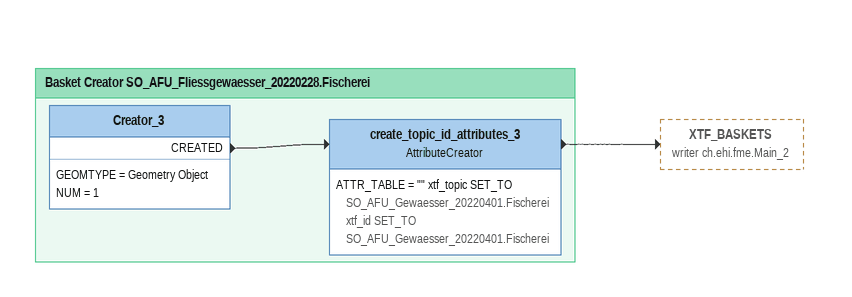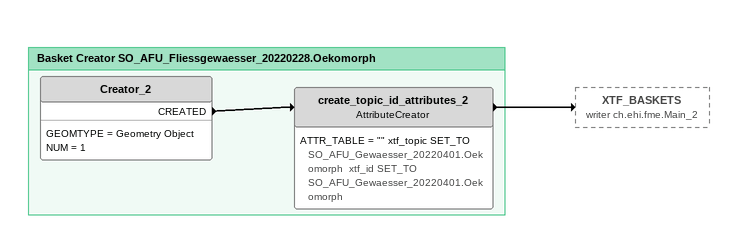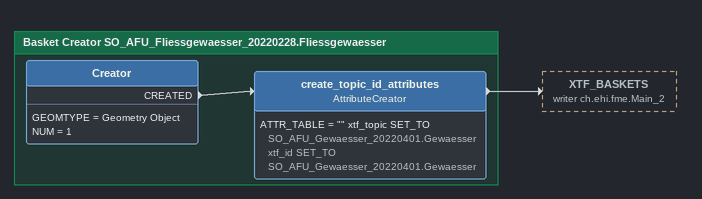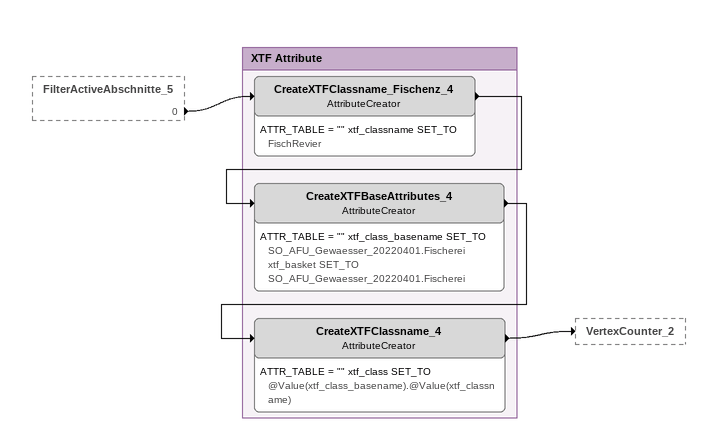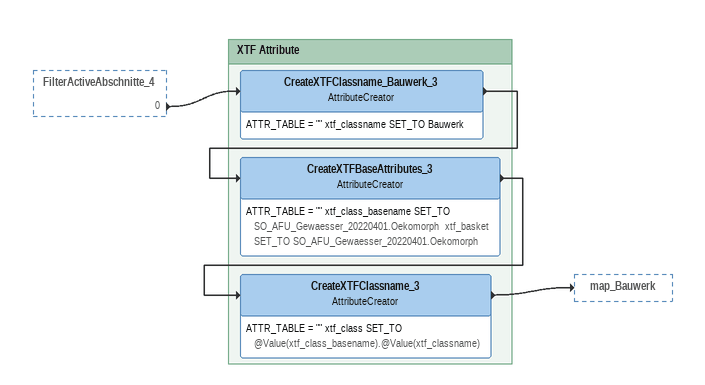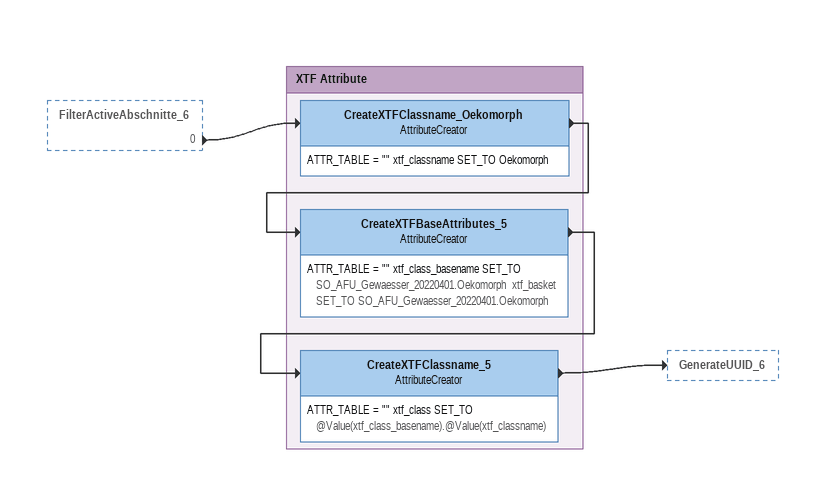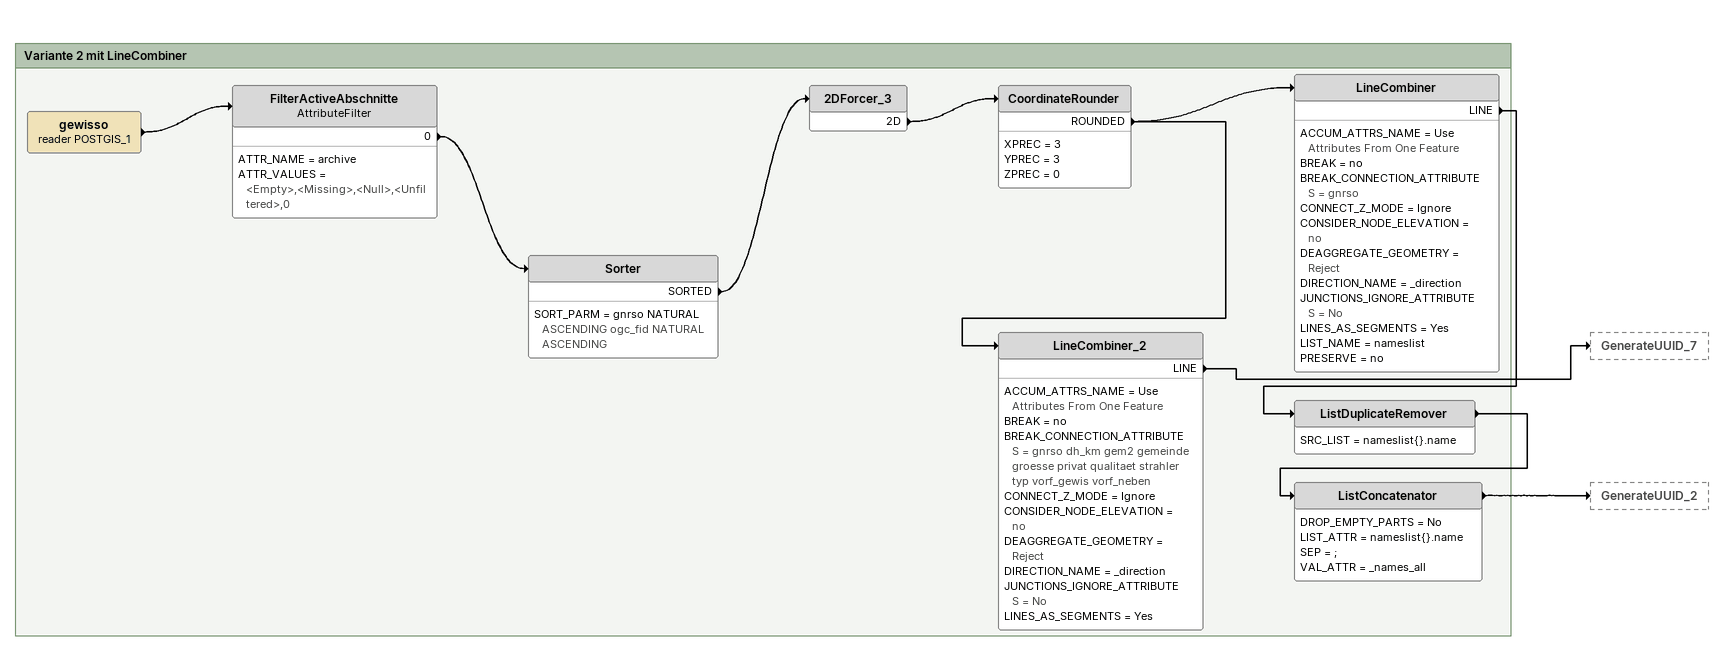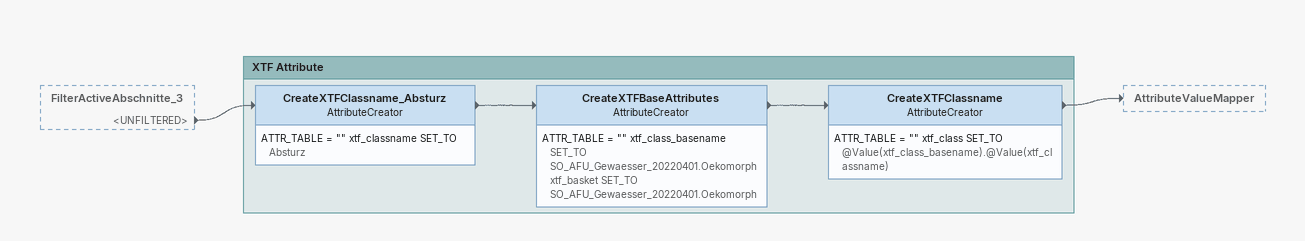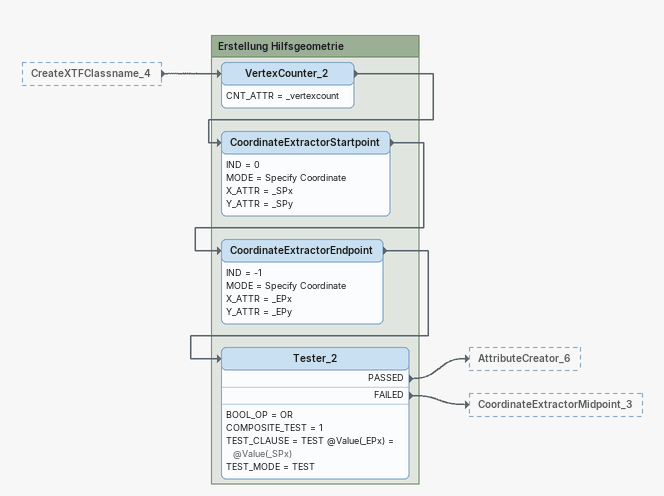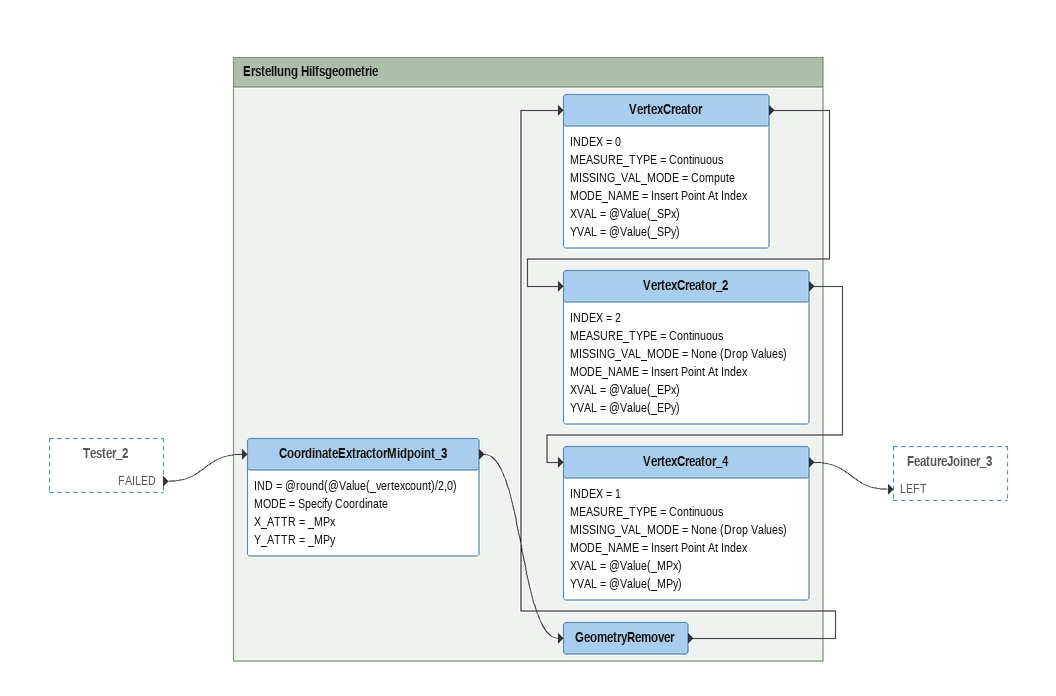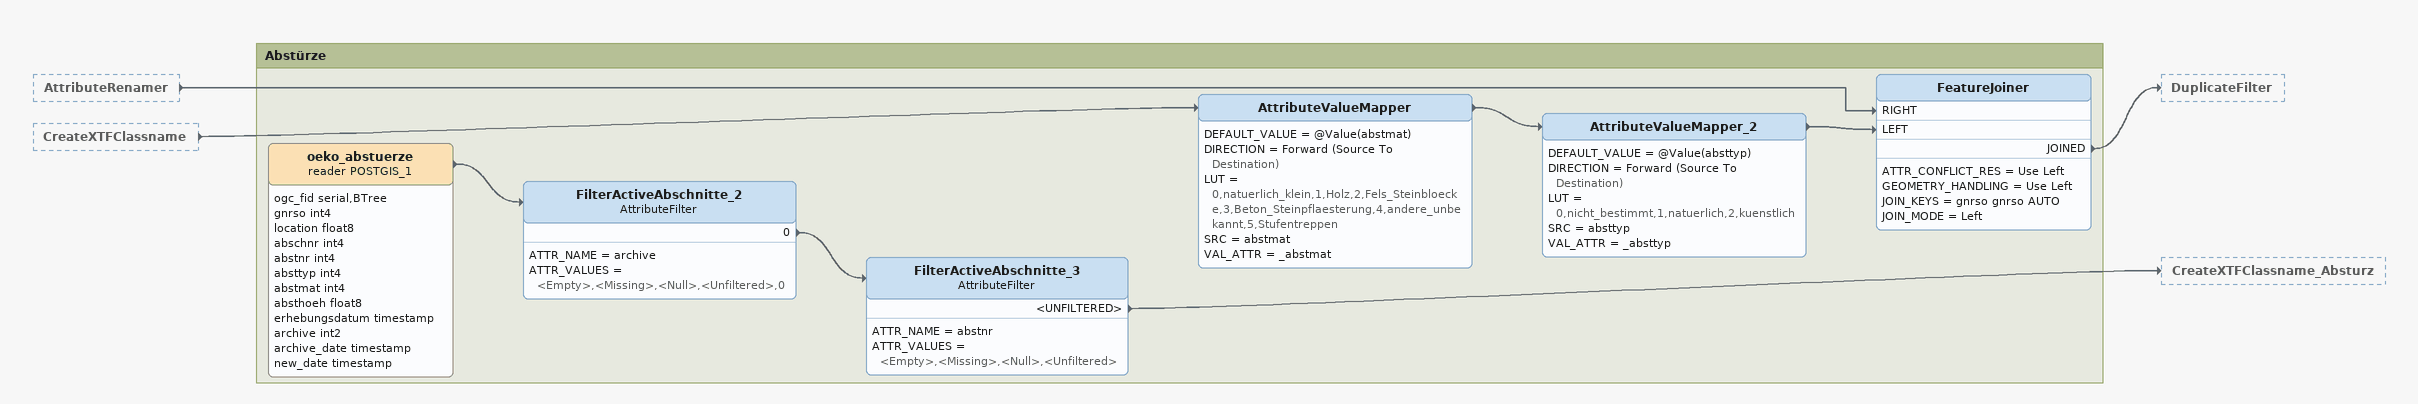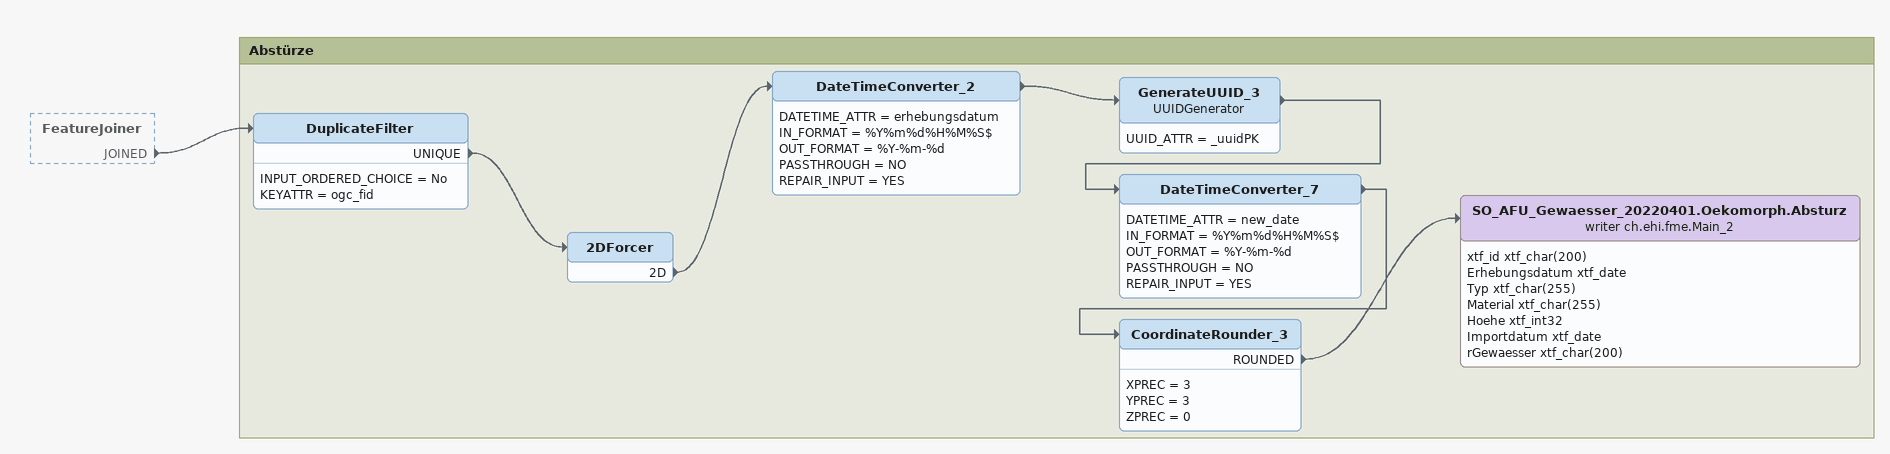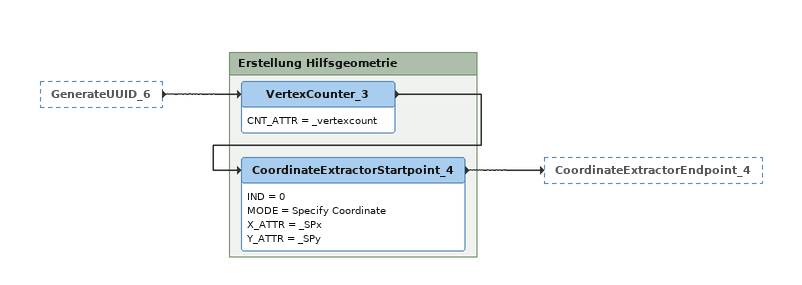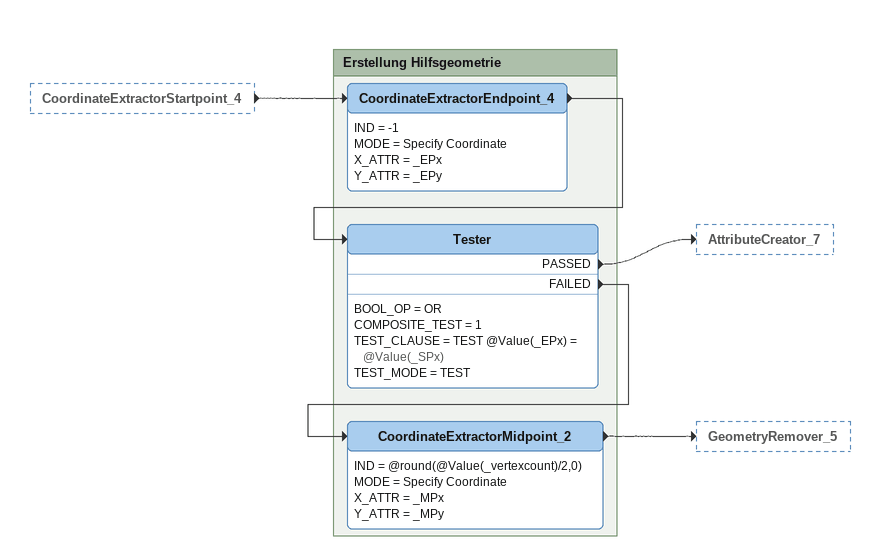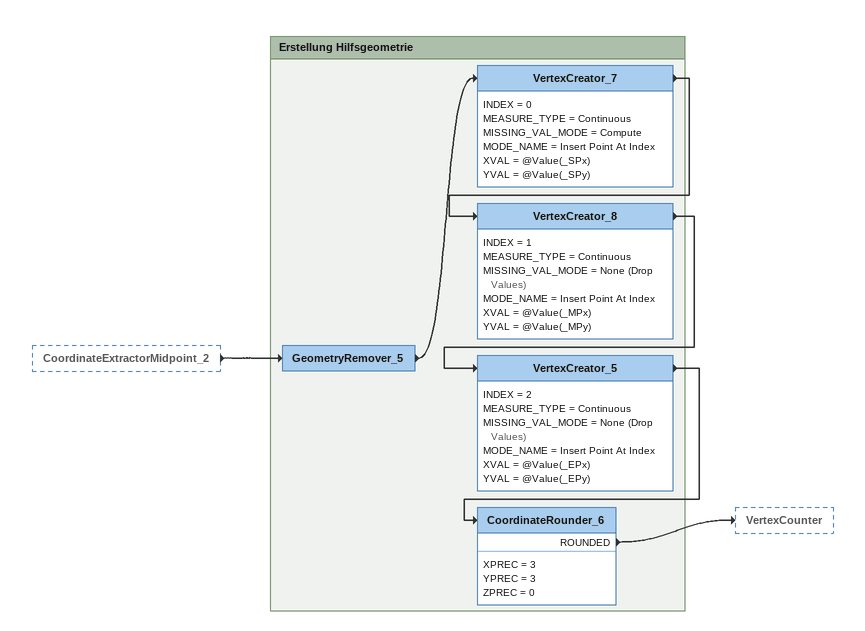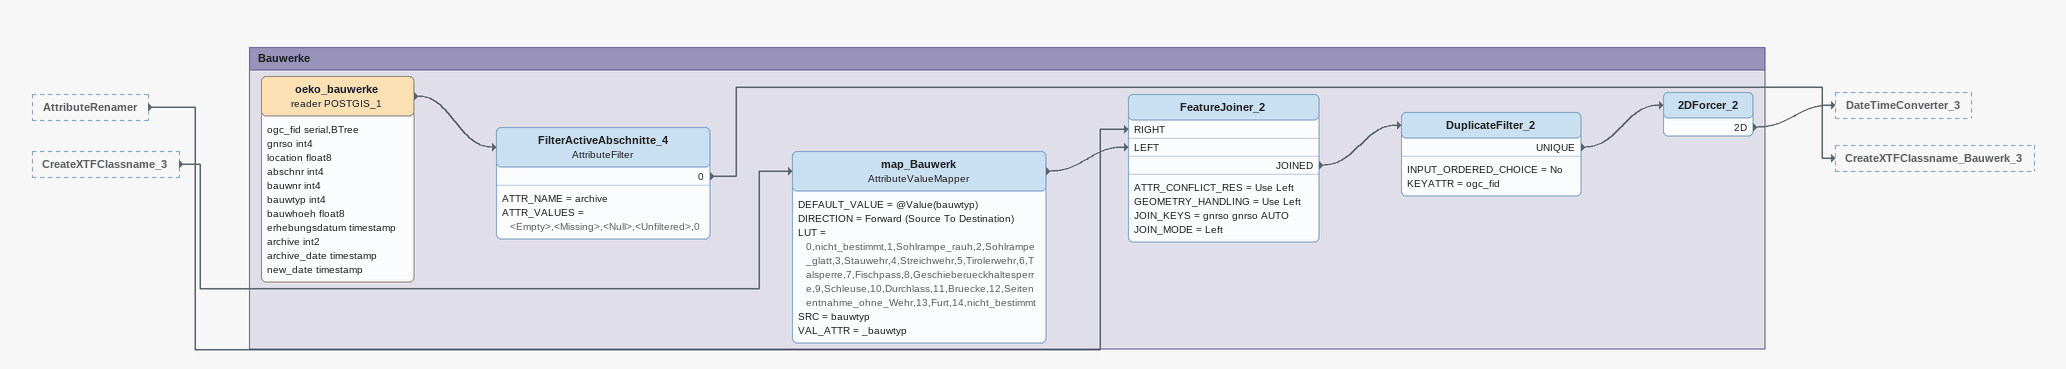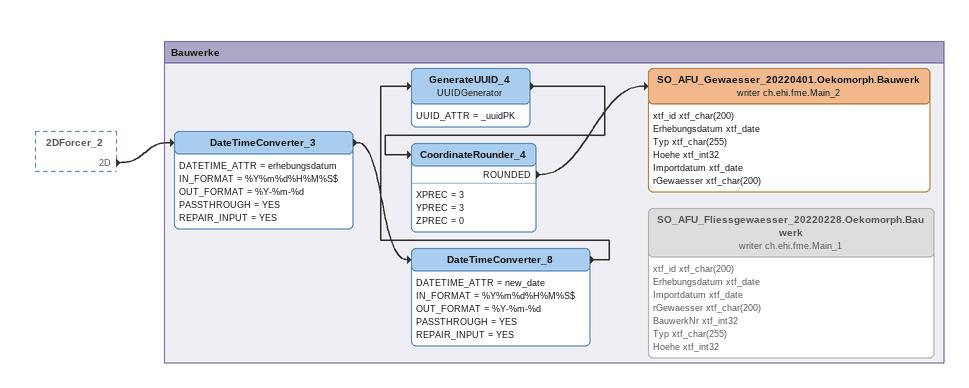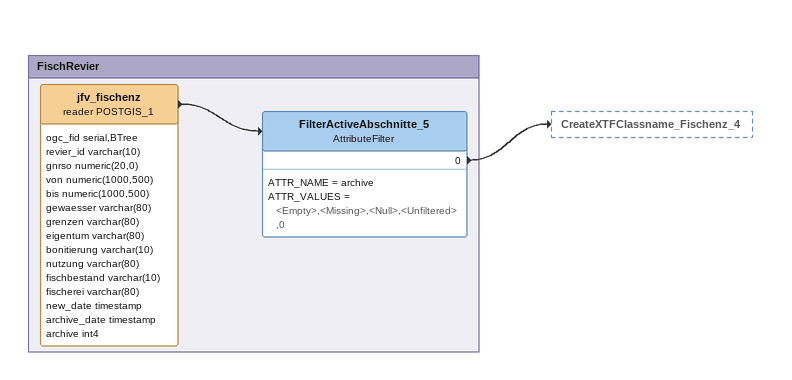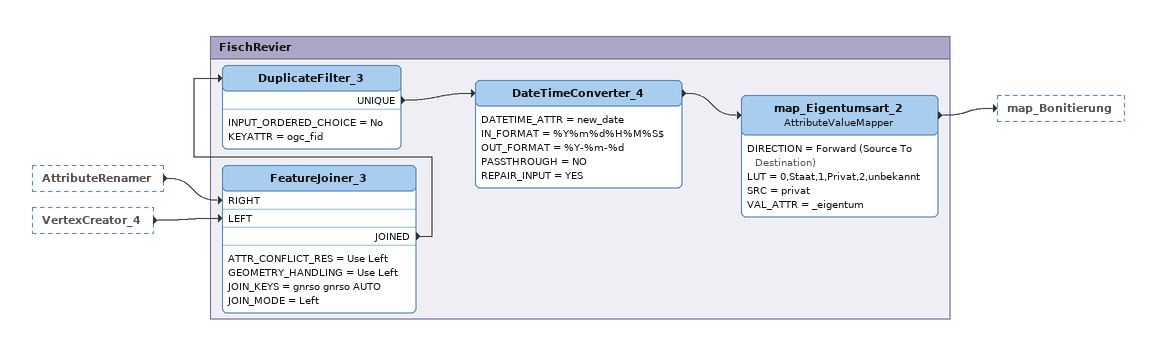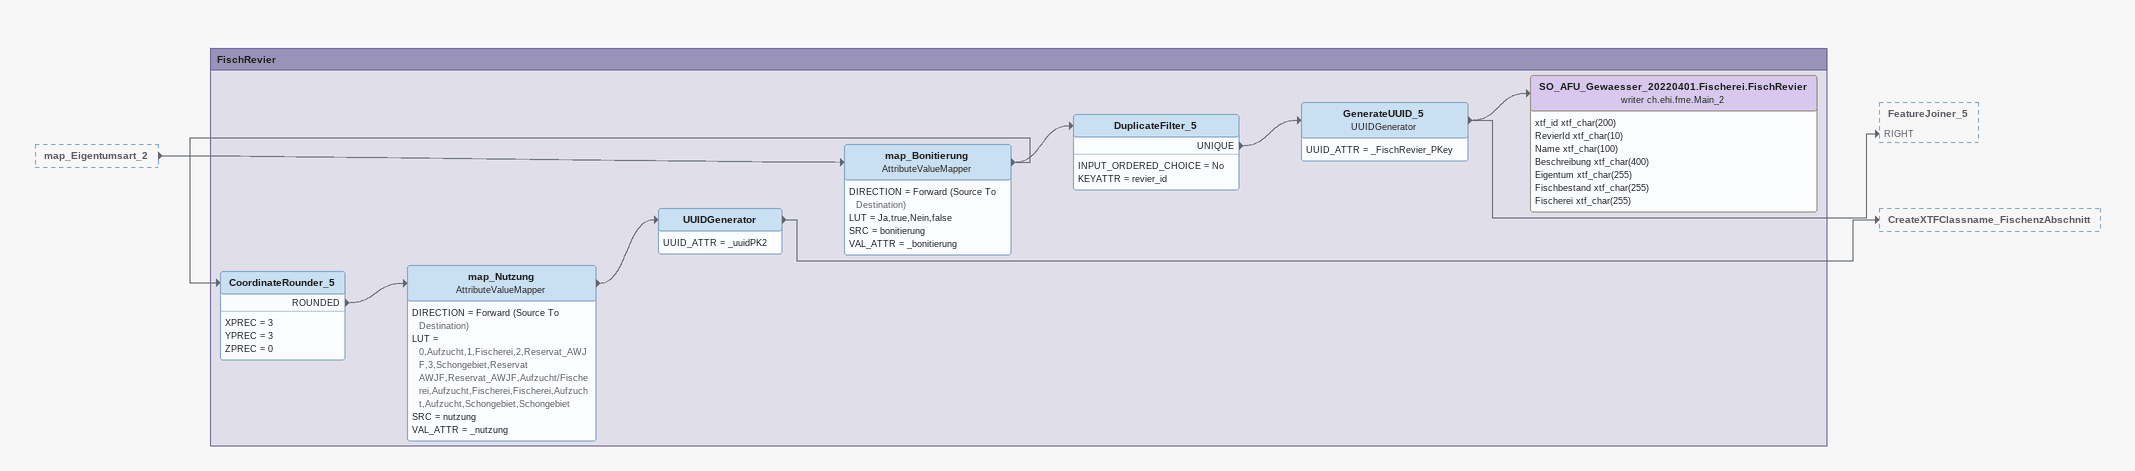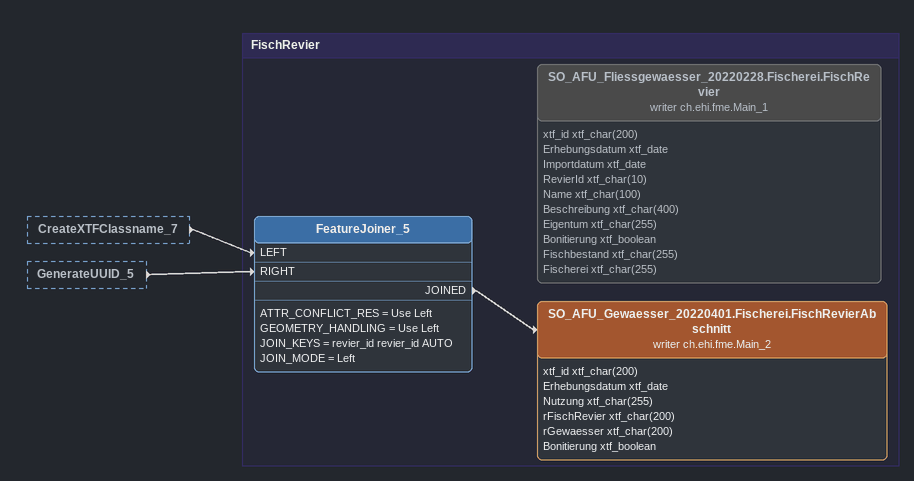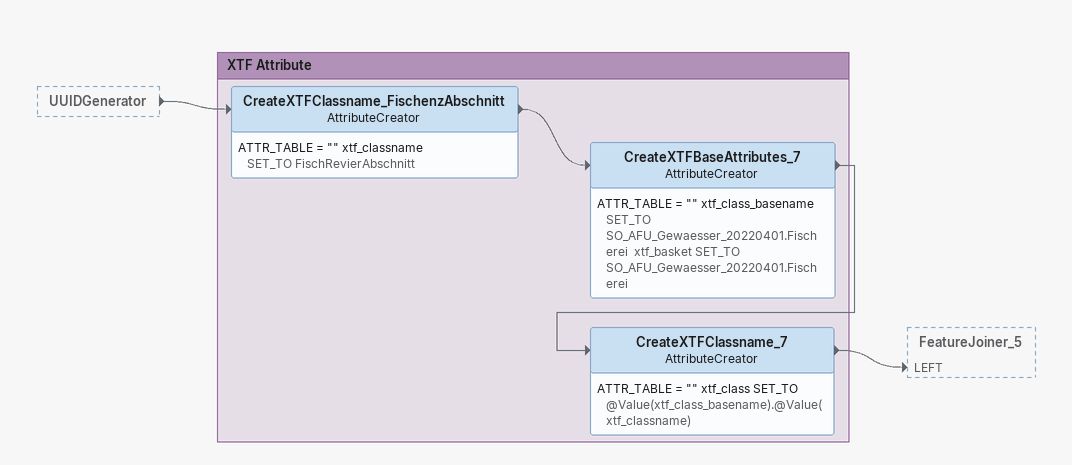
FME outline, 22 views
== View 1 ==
Bookmark: Basket Creator SO_AFU_Fliessgewaesser_20220228.Fischerei
Creator_3
    GEOMTYPE = Geometry Object
    NUM = 1
    CREATED -> create_topic_id_attributes_3
create_topic_id_attributes_3: AttributeCreator
    ATTR_TABLE = "" xtf_topic SET_TO SO_AFU_Gewaesser_20220401.Fischerei  xtf_id SET_TO SO_AFU_Gewaesser_20220401.Fischerei
    -> XTF_BASKETS (writer ch.ehi.fme.Main_2)

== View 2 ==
Bookmark: Basket Creator SO_AFU_Fliessgewaesser_20220228.Oekomorph
Creator_2
    GEOMTYPE = Geometry Object
    NUM = 1
    CREATED -> create_topic_id_attributes_2
create_topic_id_attributes_2: AttributeCreator
    ATTR_TABLE = "" xtf_topic SET_TO SO_AFU_Gewaesser_20220401.Oekomorph  xtf_id SET_TO SO_AFU_Gewaesser_20220401.Oekomorph
    -> XTF_BASKETS (writer ch.ehi.fme.Main_2)

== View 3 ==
Bookmark: Basket Creator SO_AFU_Fliessgewaesser_20220228.Fliessgewaesser
Creator
    GEOMTYPE = Geometry Object
    NUM = 1
    CREATED -> create_topic_id_attributes
create_topic_id_attributes: AttributeCreator
    ATTR_TABLE = "" xtf_topic SET_TO SO_AFU_Gewaesser_20220401.Gewaesser  xtf_id SET_TO SO_AFU_Gewaesser_20220401.Gewaesser
    -> XTF_BASKETS (writer ch.ehi.fme.Main_2)

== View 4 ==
FilterActiveAbschnitte_5 [outside]
    0 -> CreateXTFClassname_Fischenz_4

Bookmark: XTF Attribute
CreateXTFClassname_Fischenz_4: AttributeCreator
    ATTR_TABLE = "" xtf_classname SET_TO FischRevier
    -> CreateXTFBaseAttributes_4
CreateXTFBaseAttributes_4: AttributeCreator
    ATTR_TABLE = "" xtf_class_basename SET_TO SO_AFU_Gewaesser_20220401.Fischerei  xtf_basket SET_TO SO_AFU_Gewaesser_20220401.Fischerei
    -> CreateXTFClassname_4
CreateXTFClassname_4: AttributeCreator
    ATTR_TABLE = "" xtf_class SET_TO @Value(xtf_class_basename).@Value(xtf_classname)
    -> VertexCounter_2

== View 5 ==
FilterActiveAbschnitte_4 [outside]
    0 -> CreateXTFClassname_Bauwerk_3

Bookmark: XTF Attribute
CreateXTFClassname_Bauwerk_3: AttributeCreator
    ATTR_TABLE = "" xtf_classname SET_TO Bauwerk
    -> CreateXTFBaseAttributes_3
CreateXTFBaseAttributes_3: AttributeCreator
    ATTR_TABLE = "" xtf_class_basename SET_TO SO_AFU_Gewaesser_20220401.Oekomorph  xtf_basket SET_TO SO_AFU_Gewaesser_20220401.Oekomorph
    -> CreateXTFClassname_3
CreateXTFClassname_3: AttributeCreator
    ATTR_TABLE = "" xtf_class SET_TO @Value(xtf_class_basename).@Value(xtf_classname)
    -> map_Bauwerk

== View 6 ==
FilterActiveAbschnitte_6 [outside]
    0 -> CreateXTFClassname_Oekomorph

Bookmark: XTF Attribute
CreateXTFClassname_Oekomorph: AttributeCreator
    ATTR_TABLE = "" xtf_classname SET_TO Oekomorph
    -> CreateXTFBaseAttributes_5
CreateXTFBaseAttributes_5: AttributeCreator
    ATTR_TABLE = "" xtf_class_basename SET_TO SO_AFU_Gewaesser_20220401.Oekomorph  xtf_basket SET_TO SO_AFU_Gewaesser_20220401.Oekomorph
    -> CreateXTFClassname_5
CreateXTFClassname_5: AttributeCreator
    ATTR_TABLE = "" xtf_class SET_TO @Value(xtf_class_basename).@Value(xtf_classname)
    -> GenerateUUID_6

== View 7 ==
Bookmark: Variante 2 mit LineCombiner
gewisso (reader POSTGIS_1)
    -> FilterActiveAbschnitte
FilterActiveAbschnitte: AttributeFilter
    ATTR_NAME = archive
    ATTR_VALUES = <Empty>,<Missing>,<Null>,<Unfiltered>,0
    0 -> Sorter
Sorter
    SORT_PARM = gnrso NATURAL ASCENDING ogc_fid NATURAL ASCENDING
    SORTED -> 2DForcer_3
2DForcer_3
    2D -> CoordinateRounder
CoordinateRounder
    XPREC = 3
    YPREC = 3
    ZPREC = 0
    ROUNDED -> LineCombiner_2
    ROUNDED -> LineCombiner
LineCombiner
    ACCUM_ATTRS_NAME = Use Attributes From One Feature
    BREAK = no
    BREAK_CONNECTION_ATTRIBUTES = gnrso
    CONNECT_Z_MODE = Ignore
    CONSIDER_NODE_ELEVATION = no
    DEAGGREGATE_GEOMETRY = Reject
    DIRECTION_NAME = _direction
    JUNCTIONS_IGNORE_ATTRIBUTES = No
    LINES_AS_SEGMENTS = Yes
    LIST_NAME = nameslist
    PRESERVE = no
    LINE -> ListDuplicateRemover
ListDuplicateRemover
    SRC_LIST = nameslist{}.name
    -> ListConcatenator
ListConcatenator
    DROP_EMPTY_PARTS = No
    LIST_ATTR = nameslist{}.name
    SEP = ;
    VAL_ATTR = _names_all
    -> GenerateUUID_2
LineCombiner_2
    ACCUM_ATTRS_NAME = Use Attributes From One Feature
    BREAK = no
    BREAK_CONNECTION_ATTRIBUTES = gnrso dh_km gem2 gemeinde groesse privat qualitaet strahler typ vorf_gewis vorf_neben
    CONNECT_Z_MODE = Ignore
    CONSIDER_NODE_ELEVATION = no
    DEAGGREGATE_GEOMETRY = Reject
    DIRECTION_NAME = _direction
    JUNCTIONS_IGNORE_ATTRIBUTES = No
    LINES_AS_SEGMENTS = Yes
    LINE -> GenerateUUID_7

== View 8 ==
FilterActiveAbschnitte_3 [outside]
    <UNFILTERED> -> CreateXTFClassname_Absturz

Bookmark: XTF Attribute
CreateXTFClassname_Absturz: AttributeCreator
    ATTR_TABLE = "" xtf_classname SET_TO Absturz
    -> CreateXTFBaseAttributes
CreateXTFBaseAttributes: AttributeCreator
    ATTR_TABLE = "" xtf_class_basename SET_TO SO_AFU_Gewaesser_20220401.Oekomorph  xtf_basket SET_TO SO_AFU_Gewaesser_20220401.Oekomorph
    -> CreateXTFClassname
CreateXTFClassname: AttributeCreator
    ATTR_TABLE = "" xtf_class SET_TO @Value(xtf_class_basename).@Value(xtf_classname)
    -> AttributeValueMapper

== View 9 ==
CreateXTFClassname_4 [outside]
    -> VertexCounter_2

Bookmark: Erstellung Hilfsgeometrie
VertexCounter_2
    CNT_ATTR = _vertexcount
    -> CoordinateExtractorStartpoint
CoordinateExtractorStartpoint
    IND = 0
    MODE = Specify Coordinate
    X_ATTR = _SPx
    Y_ATTR = _SPy
    -> CoordinateExtractorEndpoint
CoordinateExtractorEndpoint
    IND = -1
    MODE = Specify Coordinate
    X_ATTR = _EPx
    Y_ATTR = _EPy
    -> Tester_2
Tester_2
    BOOL_OP = OR
    COMPOSITE_TEST = 1
    TEST_CLAUSE = TEST @Value(_EPx) = @Value(_SPx)
    TEST_MODE = TEST
    PASSED -> AttributeCreator_6
    FAILED -> CoordinateExtractorMidpoint_3

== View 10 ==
Tester_2 [outside]
    FAILED -> CoordinateExtractorMidpoint_3

Bookmark: Erstellung Hilfsgeometrie
CoordinateExtractorMidpoint_3
    IND = @round(@Value(_vertexcount)/2,0)
    MODE = Specify Coordinate
    X_ATTR = _MPx
    Y_ATTR = _MPy
    -> GeometryRemover
GeometryRemover
    -> VertexCreator
VertexCreator
    INDEX = 0
    MEASURE_TYPE = Continuous
    MISSING_VAL_MODE = Compute
    MODE_NAME = Insert Point At Index
    XVAL = @Value(_SPx)
    YVAL = @Value(_SPy)
    -> VertexCreator_2
VertexCreator_2
    INDEX = 2
    MEASURE_TYPE = Continuous
    MISSING_VAL_MODE = None (Drop Values)
    MODE_NAME = Insert Point At Index
    XVAL = @Value(_EPx)
    YVAL = @Value(_EPy)
    -> VertexCreator_4
VertexCreator_4
    INDEX = 1
    MEASURE_TYPE = Continuous
    MISSING_VAL_MODE = None (Drop Values)
    MODE_NAME = Insert Point At Index
    XVAL = @Value(_MPx)
    YVAL = @Value(_MPy)
    -> FeatureJoiner_3 [LEFT]

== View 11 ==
AttributeRenamer [outside]
    -> FeatureJoiner [RIGHT]
CreateXTFClassname [outside]
    -> AttributeValueMapper

Bookmark: Abstürze
oeko_abstuerze (reader POSTGIS_1)
    attributes: ogc_fid serial,BTree, gnrso int4, location float8, abschnr int4, abstnr int4, absttyp int4, abstmat int4, absthoeh float8, erhebungsdatum timestamp, archive int2, archive_date timestamp, new_date timestamp
    -> FilterActiveAbschnitte_2
FilterActiveAbschnitte_2: AttributeFilter
    ATTR_NAME = archive
    ATTR_VALUES = <Empty>,<Missing>,<Null>,<Unfiltered>,0
    0 -> FilterActiveAbschnitte_3
FilterActiveAbschnitte_3: AttributeFilter
    ATTR_NAME = abstnr
    ATTR_VALUES = <Empty>,<Missing>,<Null>,<Unfiltered>
    <UNFILTERED> -> CreateXTFClassname_Absturz
AttributeValueMapper
    DEFAULT_VALUE = @Value(abstmat)
    DIRECTION = Forward (Source To Destination)
    LUT = 0,natuerlich_klein,1,Holz,2,Fels_Steinbloecke,3,Beton_Steinpflaesterung,4,andere_unbekannt,5,Stufentreppen
    SRC = abstmat
    VAL_ATTR = _abstmat
    -> AttributeValueMapper_2
AttributeValueMapper_2
    DEFAULT_VALUE = @Value(absttyp)
    DIRECTION = Forward (Source To Destination)
    LUT = 0,nicht_bestimmt,1,natuerlich,2,kuenstlich
    SRC = absttyp
    VAL_ATTR = _absttyp
    -> FeatureJoiner [LEFT]
FeatureJoiner
    ATTR_CONFLICT_RES = Use Left
    GEOMETRY_HANDLING = Use Left
    JOIN_KEYS = gnrso gnrso AUTO
    JOIN_MODE = Left
    JOINED -> DuplicateFilter

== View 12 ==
FeatureJoiner [outside]
    JOINED -> DuplicateFilter

Bookmark: Abstürze
DuplicateFilter
    INPUT_ORDERED_CHOICE = No
    KEYATTR = ogc_fid
    UNIQUE -> 2DForcer
2DForcer
    2D -> DateTimeConverter_2
DateTimeConverter_2
    DATETIME_ATTR = erhebungsdatum
    IN_FORMAT = %Y%m%d%H%M%S$
    OUT_FORMAT = %Y-%m-%d
    PASSTHROUGH = NO
    REPAIR_INPUT = YES
    -> GenerateUUID_3
GenerateUUID_3: UUIDGenerator
    UUID_ATTR = _uuidPK
    -> DateTimeConverter_7
DateTimeConverter_7
    DATETIME_ATTR = new_date
    IN_FORMAT = %Y%m%d%H%M%S$
    OUT_FORMAT = %Y-%m-%d
    PASSTHROUGH = NO
    REPAIR_INPUT = YES
    -> CoordinateRounder_3
CoordinateRounder_3
    XPREC = 3
    YPREC = 3
    ZPREC = 0
    ROUNDED -> SO_AFU_Gewaesser_20220401.Oekomorph.Absturz (writer ch.ehi.fme.Main_2)
SO_AFU_Gewaesser_20220401.Oekomorph.Absturz (writer ch.ehi.fme.Main_2)
    attributes: xtf_id xtf_char(200), Erhebungsdatum xtf_date, Typ xtf_char(255), Material xtf_char(255), Hoehe xtf_int32, Importdatum xtf_date, rGewaesser xtf_char(200)

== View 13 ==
GenerateUUID_6 [outside]
    -> VertexCounter_3

Bookmark: Erstellung Hilfsgeometrie
VertexCounter_3
    CNT_ATTR = _vertexcount
    -> CoordinateExtractorStartpoint_4
CoordinateExtractorStartpoint_4
    IND = 0
    MODE = Specify Coordinate
    X_ATTR = _SPx
    Y_ATTR = _SPy
    -> CoordinateExtractorEndpoint_4

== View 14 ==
CoordinateExtractorStartpoint_4 [outside]
    -> CoordinateExtractorEndpoint_4

Bookmark: Erstellung Hilfsgeometrie
CoordinateExtractorEndpoint_4
    IND = -1
    MODE = Specify Coordinate
    X_ATTR = _EPx
    Y_ATTR = _EPy
    -> Tester
Tester
    BOOL_OP = OR
    COMPOSITE_TEST = 1
    TEST_CLAUSE = TEST @Value(_EPx) = @Value(_SPx)
    TEST_MODE = TEST
    PASSED -> AttributeCreator_7
    FAILED -> CoordinateExtractorMidpoint_2
CoordinateExtractorMidpoint_2
    IND = @round(@Value(_vertexcount)/2,0)
    MODE = Specify Coordinate
    X_ATTR = _MPx
    Y_ATTR = _MPy
    -> GeometryRemover_5

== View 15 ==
CoordinateExtractorMidpoint_2 [outside]
    -> GeometryRemover_5

Bookmark: Erstellung Hilfsgeometrie
GeometryRemover_5
    -> VertexCreator_7
VertexCreator_7
    INDEX = 0
    MEASURE_TYPE = Continuous
    MISSING_VAL_MODE = Compute
    MODE_NAME = Insert Point At Index
    XVAL = @Value(_SPx)
    YVAL = @Value(_SPy)
    -> VertexCreator_8
VertexCreator_8
    INDEX = 1
    MEASURE_TYPE = Continuous
    MISSING_VAL_MODE = None (Drop Values)
    MODE_NAME = Insert Point At Index
    XVAL = @Value(_MPx)
    YVAL = @Value(_MPy)
    -> VertexCreator_5
VertexCreator_5
    INDEX = 2
    MEASURE_TYPE = Continuous
    MISSING_VAL_MODE = None (Drop Values)
    MODE_NAME = Insert Point At Index
    XVAL = @Value(_EPx)
    YVAL = @Value(_EPy)
    -> CoordinateRounder_6
CoordinateRounder_6
    XPREC = 3
    YPREC = 3
    ZPREC = 0
    ROUNDED -> VertexCounter

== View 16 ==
AttributeRenamer [outside]
    -> FeatureJoiner_2 [RIGHT]
CreateXTFClassname_3 [outside]
    -> map_Bauwerk

Bookmark: Bauwerke
oeko_bauwerke (reader POSTGIS_1)
    attributes: ogc_fid serial,BTree, gnrso int4, location float8, abschnr int4, bauwnr int4, bauwtyp int4, bauwhoeh float8, erhebungsdatum timestamp, archive int2, archive_date timestamp, new_date timestamp
    -> FilterActiveAbschnitte_4
FilterActiveAbschnitte_4: AttributeFilter
    ATTR_NAME = archive
    ATTR_VALUES = <Empty>,<Missing>,<Null>,<Unfiltered>,0
    0 -> CreateXTFClassname_Bauwerk_3
map_Bauwerk: AttributeValueMapper
    DEFAULT_VALUE = @Value(bauwtyp)
    DIRECTION = Forward (Source To Destination)
    LUT = 0,nicht_bestimmt,1,Sohlrampe_rauh,2,Sohlrampe_glatt,3,Stauwehr,4,Streichwehr,5,Tirolerwehr,6,Talsperre,7,Fischpass,8,Geschieberueckhaltesperre,9,Schleuse,10,Durchlass,11,Bruecke,12,Seitenentnahme_ohne_Wehr,13,Furt,14,nicht_bestimmt
    SRC = bauwtyp
    VAL_ATTR = _bauwtyp
    -> FeatureJoiner_2 [LEFT]
FeatureJoiner_2
    ATTR_CONFLICT_RES = Use Left
    GEOMETRY_HANDLING = Use Left
    JOIN_KEYS = gnrso gnrso AUTO
    JOIN_MODE = Left
    JOINED -> DuplicateFilter_2
DuplicateFilter_2
    INPUT_ORDERED_CHOICE = No
    KEYATTR = ogc_fid
    UNIQUE -> 2DForcer_2
2DForcer_2
    2D -> DateTimeConverter_3

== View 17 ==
2DForcer_2 [outside]
    2D -> DateTimeConverter_3

Bookmark: Bauwerke
DateTimeConverter_3
    DATETIME_ATTR = erhebungsdatum
    IN_FORMAT = %Y%m%d%H%M%S$
    OUT_FORMAT = %Y-%m-%d
    PASSTHROUGH = YES
    REPAIR_INPUT = YES
    -> DateTimeConverter_8
DateTimeConverter_8
    DATETIME_ATTR = new_date
    IN_FORMAT = %Y%m%d%H%M%S$
    OUT_FORMAT = %Y-%m-%d
    PASSTHROUGH = YES
    REPAIR_INPUT = YES
    -> GenerateUUID_4
GenerateUUID_4: UUIDGenerator
    UUID_ATTR = _uuidPK
    -> CoordinateRounder_4
CoordinateRounder_4
    XPREC = 3
    YPREC = 3
    ZPREC = 0
    ROUNDED -> SO_AFU_Gewaesser_20220401.Oekomorph.Bauwerk (writer ch.ehi.fme.Main_2)
SO_AFU_Gewaesser_20220401.Oekomorph.Bauwerk (writer ch.ehi.fme.Main_2)
    attributes: xtf_id xtf_char(200), Erhebungsdatum xtf_date, Typ xtf_char(255), Hoehe xtf_int32, Importdatum xtf_date, rGewaesser xtf_char(200)
SO_AFU_Fliessgewaesser_20220228.Oekomorph.Bauwerk (writer ch.ehi.fme.Main_1) [off]
    attributes: xtf_id xtf_char(200), Erhebungsdatum xtf_date, Importdatum xtf_date, rGewaesser xtf_char(200), BauwerkNr xtf_int32, Typ xtf_char(255), Hoehe xtf_int32

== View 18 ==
Bookmark: FischRevier
jfv_fischenz (reader POSTGIS_1)
    attributes: ogc_fid serial,BTree, revier_id varchar(10), gnrso numeric(20,0), von numeric(1000,500), bis numeric(1000,500), gewaesser varchar(80), grenzen varchar(80), eigentum varchar(80), bonitierung varchar(10), nutzung varchar(80), fischbestand varchar(10), fischerei varchar(80), new_date timestamp, archive_date timestamp, archive int4
    -> FilterActiveAbschnitte_5
FilterActiveAbschnitte_5: AttributeFilter
    ATTR_NAME = archive
    ATTR_VALUES = <Empty>,<Missing>,<Null>,<Unfiltered>,0
    0 -> CreateXTFClassname_Fischenz_4

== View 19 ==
AttributeRenamer [outside]
    -> FeatureJoiner_3 [RIGHT]
VertexCreator_4 [outside]
    -> FeatureJoiner_3 [LEFT]

Bookmark: FischRevier
FeatureJoiner_3
    ATTR_CONFLICT_RES = Use Left
    GEOMETRY_HANDLING = Use Left
    JOIN_KEYS = gnrso gnrso AUTO
    JOIN_MODE = Left
    JOINED -> DuplicateFilter_3
DuplicateFilter_3
    INPUT_ORDERED_CHOICE = No
    KEYATTR = ogc_fid
    UNIQUE -> DateTimeConverter_4
DateTimeConverter_4
    DATETIME_ATTR = new_date
    IN_FORMAT = %Y%m%d%H%M%S$
    OUT_FORMAT = %Y-%m-%d
    PASSTHROUGH = NO
    REPAIR_INPUT = YES
    -> map_Eigentumsart_2
map_Eigentumsart_2: AttributeValueMapper
    DIRECTION = Forward (Source To Destination)
    LUT = 0,Staat,1,Privat,2,unbekannt
    SRC = privat
    VAL_ATTR = _eigentum
    -> map_Bonitierung

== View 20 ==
map_Eigentumsart_2 [outside]
    -> map_Bonitierung

Bookmark: FischRevier
map_Bonitierung: AttributeValueMapper
    DIRECTION = Forward (Source To Destination)
    LUT = Ja,true,Nein,false
    SRC = bonitierung
    VAL_ATTR = _bonitierung
    -> DuplicateFilter_5
    -> CoordinateRounder_5
DuplicateFilter_5
    INPUT_ORDERED_CHOICE = No
    KEYATTR = revier_id
    UNIQUE -> GenerateUUID_5
GenerateUUID_5: UUIDGenerator
    UUID_ATTR = _FischRevier_PKey
    -> FeatureJoiner_5 [RIGHT]
    -> SO_AFU_Gewaesser_20220401.Fischerei.FischRevier (writer ch.ehi.fme.Main_2)
SO_AFU_Gewaesser_20220401.Fischerei.FischRevier (writer ch.ehi.fme.Main_2)
    attributes: xtf_id xtf_char(200), RevierId xtf_char(10), Name xtf_char(100), Beschreibung xtf_char(400), Eigentum xtf_char(255), Fischbestand xtf_char(255), Fischerei xtf_char(255)
CoordinateRounder_5
    XPREC = 3
    YPREC = 3
    ZPREC = 0
    ROUNDED -> map_Nutzung
map_Nutzung: AttributeValueMapper
    DIRECTION = Forward (Source To Destination)
    LUT = 0,Aufzucht,1,Fischerei,2,Reservat_AWJF,3,Schongebiet,Reservat AWJF,Reservat_AWJF,Aufzucht/Fischerei,Aufzucht,Fischerei,Fischerei,Aufzucht,Aufzucht,Schongebiet,Schongebiet
    SRC = nutzung
    VAL_ATTR = _nutzung
    -> UUIDGenerator
UUIDGenerator
    UUID_ATTR = _uuidPK2
    -> CreateXTFClassname_FischenzAbschnitt

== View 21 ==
CreateXTFClassname_7 [outside]
    -> FeatureJoiner_5 [LEFT]
GenerateUUID_5 [outside]
    -> FeatureJoiner_5 [RIGHT]

Bookmark: FischRevier
FeatureJoiner_5
    ATTR_CONFLICT_RES = Use Left
    GEOMETRY_HANDLING = Use Left
    JOIN_KEYS = revier_id revier_id AUTO
    JOIN_MODE = Left
    JOINED -> SO_AFU_Gewaesser_20220401.Fischerei.FischRevierAbschnitt (writer ch.ehi.fme.Main_2)
SO_AFU_Gewaesser_20220401.Fischerei.FischRevierAbschnitt (writer ch.ehi.fme.Main_2)
    attributes: xtf_id xtf_char(200), Erhebungsdatum xtf_date, Nutzung xtf_char(255), rFischRevier xtf_char(200), rGewaesser xtf_char(200), Bonitierung xtf_boolean
SO_AFU_Fliessgewaesser_20220228.Fischerei.FischRevier (writer ch.ehi.fme.Main_1) [off]
    attributes: xtf_id xtf_char(200), Erhebungsdatum xtf_date, Importdatum xtf_date, RevierId xtf_char(10), Name xtf_char(100), Beschreibung xtf_char(400), Eigentum xtf_char(255), Bonitierung xtf_boolean, Fischbestand xtf_char(255), Fischerei xtf_char(255)

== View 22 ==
UUIDGenerator [outside]
    -> CreateXTFClassname_FischenzAbschnitt

Bookmark: XTF Attribute
CreateXTFClassname_FischenzAbschnitt: AttributeCreator
    ATTR_TABLE = "" xtf_classname SET_TO FischRevierAbschnitt
    -> CreateXTFBaseAttributes_7
CreateXTFBaseAttributes_7: AttributeCreator
    ATTR_TABLE = "" xtf_class_basename SET_TO SO_AFU_Gewaesser_20220401.Fischerei  xtf_basket SET_TO SO_AFU_Gewaesser_20220401.Fischerei
    -> CreateXTFClassname_7
CreateXTFClassname_7: AttributeCreator
    ATTR_TABLE = "" xtf_class SET_TO @Value(xtf_class_basename).@Value(xtf_classname)
    -> FeatureJoiner_5 [LEFT]
